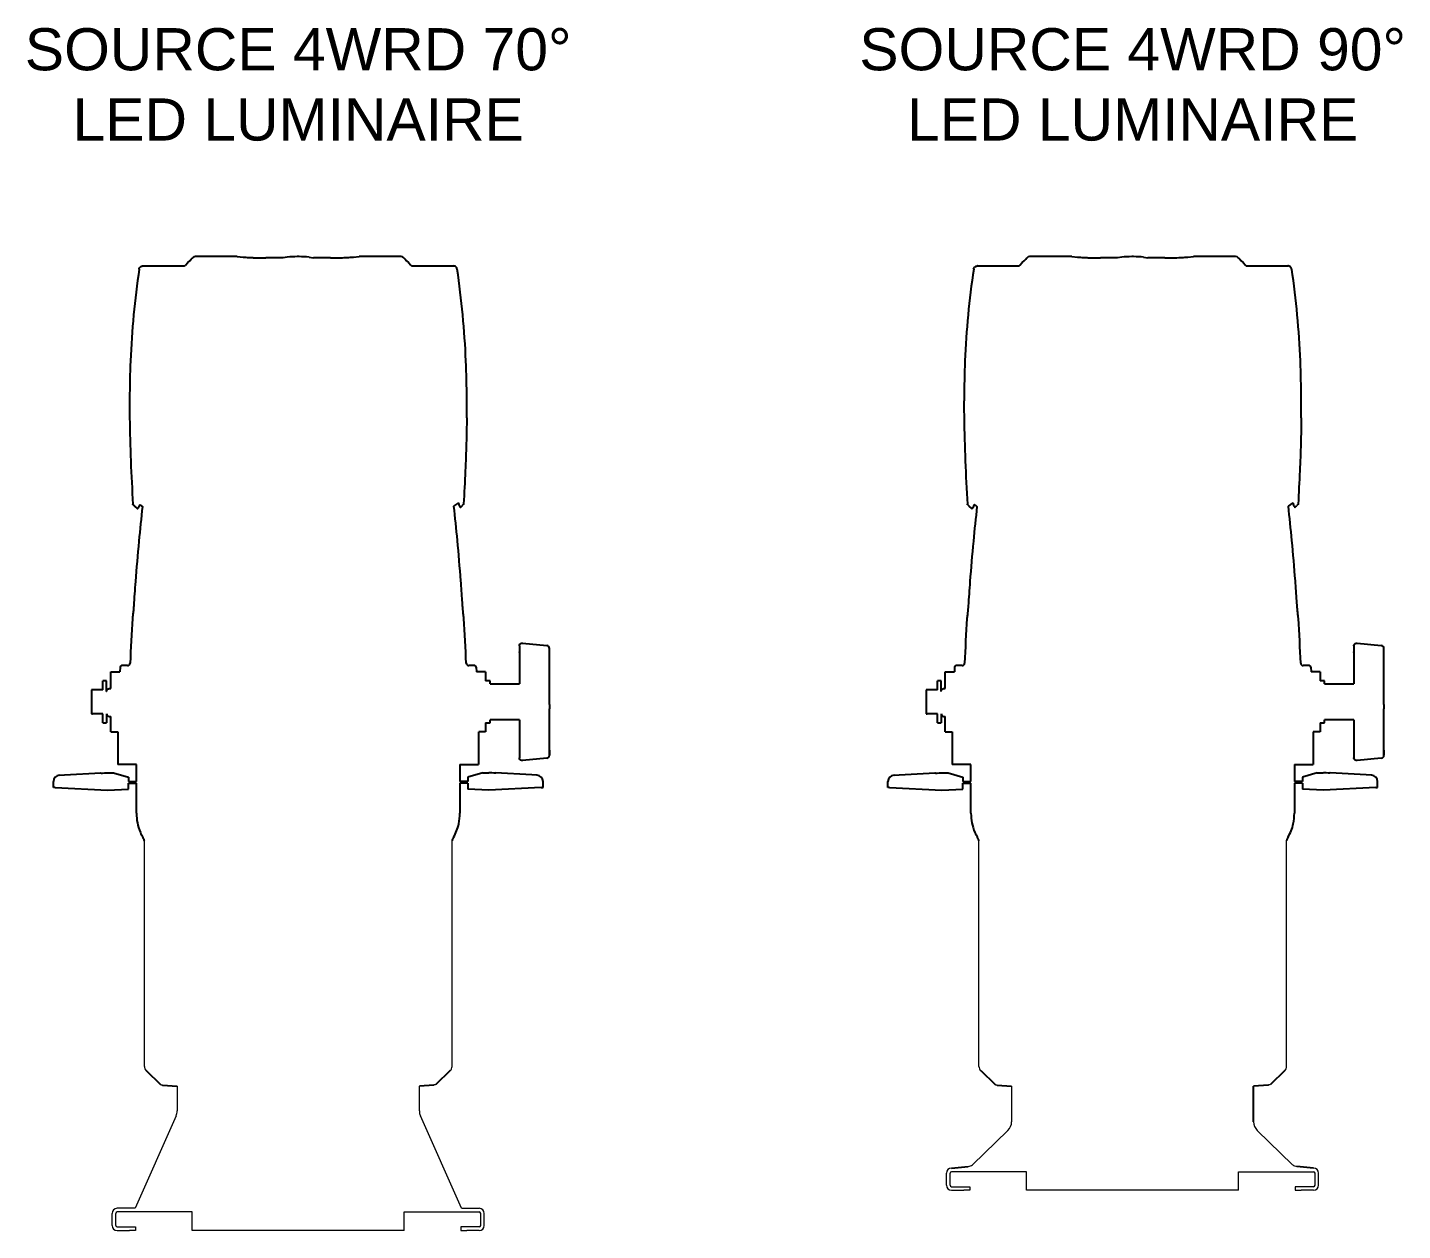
# Model space of a CAD drawing. Header units: inches. Extents: x 0 to 310, y 0 to 246.
# Drawn here: x 133.87 to 162.43, y 15.98 to 40.95 of the extents above; entities that cross this region are included whole.
import ezdxf

# ---------------------------------------------------------------- set-up
doc = ezdxf.new("R2010")
doc.units = ezdxf.units.IN
doc.header["$MEASUREMENT"] = 0
doc.linetypes.add('SLD-Solid', pattern=[0])
doc.layers.add('TEXT', color=1, linetype='Continuous')
doc.styles.add('ARIAL', font='arial.ttf')

msp = doc.modelspace()

# ---------------------------------------------------------------- linework, layer by layer
for p, q in [((136.268, 36.004), (136.27, 36.004)), ((136.274, 36.004), (136.27, 36.004)), ((136.729, 36.004), (137.131, 36.004)), ((138.228, 36.198), (137.353, 36.198)), ((138.228, 36.198), (138.348, 36.19)), ((139.178, 36.172), (138.823, 36.172)), ((139.267, 36.186), (139.178, 36.172)), ((139.475, 36.198), (139.473, 36.198)), ((139.513, 36.198), (139.475, 36.198)), ((139.719, 36.186), (139.808, 36.172)), ((140.163, 36.172), (139.808, 36.172)), ((140.639, 36.19), (140.758, 36.198)), ((141.629, 36.198), (140.758, 36.198)), ((141.855, 36.004), (142.257, 36.004)), ((142.712, 36.004), (142.716, 36.004)), ((153.6, 36.004), (153.603, 36.004)), ((153.606, 36.004), (153.603, 36.004)), ((154.061, 36.004), (154.463, 36.004)), ((155.56, 36.198), (154.686, 36.198)), ((155.56, 36.198), (155.68, 36.19)), ((156.51, 36.172), (156.155, 36.172)), ((156.599, 36.186), (156.51, 36.172)), ((156.807, 36.198), (156.805, 36.198)), ((156.845, 36.198), (156.807, 36.198)), ((157.051, 36.186), (157.14, 36.172)), ((157.496, 36.172), (157.14, 36.172)), ((157.971, 36.19), (158.09, 36.198)), ((158.961, 36.198), (158.09, 36.198)), ((159.187, 36.004), (159.589, 36.004)), ((160.044, 36.004), (160.048, 36.004)), ((142.796, 35.937), (142.793, 35.937)), ((160.128, 35.937), (160.126, 35.937)), ((135.991, 33.245), (135.99, 33.206)), ((153.323, 33.245), (153.322, 33.206)), ((135.989, 33.048), (135.991, 32.852)), ((153.321, 33.048), (153.323, 32.852)), ((136.097, 31.014), (136.141, 30.977)), ((136.203, 31.053), (136.171, 30.981)), ((142.727, 31.02), (142.827, 31.089)), ((142.844, 31.023), (142.85, 31.006)), ((142.876, 31.003), (142.893, 31.017)), ((153.429, 31.014), (153.473, 30.977)), ((153.535, 31.053), (153.503, 30.981)), ((160.059, 31.02), (160.159, 31.089)), ((160.176, 31.023), (160.182, 31.006)), ((160.208, 31.003), (160.225, 31.017)), ((136.077, 28.945), (136.075, 28.926)), ((142.911, 28.926), (142.909, 28.945)), ((153.409, 28.945), (153.407, 28.926)), ((160.243, 28.926), (160.242, 28.945)), ((144.087, 28.12), (144.087, 27.983)), ((144.155, 28.175), (144.655, 28.123)), ((144.712, 27.957), (144.712, 28.066)), ((161.42, 28.12), (161.42, 27.983)), ((161.487, 28.175), (161.987, 28.123)), ((162.045, 27.957), (162.045, 28.066)), ((144.087, 27.983), (144.087, 27.331)), ((144.712, 26.901), (144.712, 27.957)), ((161.42, 27.983), (161.42, 27.331)), ((162.045, 26.901), (162.045, 27.957)), ((135.602, 27.231), (135.602, 27.581)), ((135.602, 27.581), (135.79, 27.581)), ((135.793, 27.677), (135.79, 27.581)), ((143.193, 27.677), (143.196, 27.581)), ((143.384, 27.581), (143.196, 27.581)), ((143.384, 27.581), (143.384, 27.394)), ((152.934, 27.231), (152.934, 27.581)), ((152.934, 27.581), (153.122, 27.581)), ((153.125, 27.677), (153.122, 27.581)), ((160.525, 27.677), (160.529, 27.581)), ((160.717, 27.581), (160.529, 27.581)), ((160.717, 27.581), (160.717, 27.394)), ((135.202, 27.206), (135.202, 27.081)), ((135.437, 27.206), (135.224, 27.206)), ((135.515, 27.394), (135.437, 27.394)), ((135.437, 27.206), (135.437, 27.394)), ((135.515, 27.17), (135.515, 27.394)), ((135.573, 27.23), (135.602, 27.231)), ((143.462, 27.394), (143.384, 27.394)), ((143.479, 27.394), (143.462, 27.394)), ((143.479, 27.331), (143.479, 27.394)), ((143.479, 27.331), (144.087, 27.331)), ((152.534, 27.206), (152.534, 27.081)), ((152.769, 27.206), (152.556, 27.206)), ((152.847, 27.394), (152.769, 27.394)), ((152.769, 27.206), (152.769, 27.394)), ((152.847, 27.17), (152.847, 27.394)), ((152.905, 27.23), (152.934, 27.231)), ((160.795, 27.394), (160.717, 27.394)), ((160.811, 27.394), (160.795, 27.394)), ((160.811, 27.331), (160.811, 27.394)), ((160.811, 27.331), (161.42, 27.331)), ((135.202, 27.081), (135.202, 26.831)), ((144.712, 26.901), (144.712, 26.809)), ((152.534, 27.081), (152.534, 26.831)), ((162.045, 26.901), (162.045, 26.809)), ((135.202, 26.831), (135.202, 26.706)), ((135.437, 26.706), (135.224, 26.706)), ((135.437, 26.519), (135.437, 26.706)), ((135.515, 26.71), (135.515, 26.519)), ((135.573, 26.65), (135.602, 26.649)), ((135.602, 26.331), (135.602, 26.649)), ((143.479, 26.519), (143.479, 26.581)), ((144.087, 26.581), (143.479, 26.581)), ((144.087, 26.581), (144.087, 25.792)), ((144.712, 25.847), (144.712, 26.809)), ((152.534, 26.831), (152.534, 26.706)), ((152.769, 26.706), (152.556, 26.706)), ((152.769, 26.519), (152.769, 26.706)), ((152.847, 26.71), (152.847, 26.519)), ((152.905, 26.65), (152.934, 26.649)), ((152.934, 26.331), (152.934, 26.649)), ((160.811, 26.519), (160.811, 26.581)), ((161.42, 26.581), (160.811, 26.581)), ((161.42, 26.581), (161.42, 25.792)), ((162.045, 25.847), (162.045, 26.809)), ((135.437, 26.519), (135.515, 26.519)), ((135.602, 26.331), (135.745, 26.331)), ((143.384, 26.331), (143.244, 26.331)), ((143.384, 26.519), (143.462, 26.519)), ((143.384, 26.519), (143.384, 26.331)), ((143.462, 26.519), (143.479, 26.519)), ((143.462, 26.519), (143.462, 26.519)), ((152.769, 26.519), (152.847, 26.519)), ((152.934, 26.331), (153.077, 26.331)), ((160.717, 26.331), (160.577, 26.331)), ((160.717, 26.519), (160.795, 26.519)), ((160.717, 26.519), (160.717, 26.331)), ((160.795, 26.519), (160.811, 26.519)), ((160.795, 26.519), (160.795, 26.519)), ((144.656, 25.784), (144.155, 25.737)), ((144.712, 25.955), (144.712, 25.847)), ((161.988, 25.784), (161.487, 25.737)), ((162.045, 25.955), (162.045, 25.847)), ((134.536, 25.434), (134.64, 25.439)), ((134.64, 25.439), (135.392, 25.479)), ((135.658, 25.485), (135.968, 25.392)), ((143.328, 25.485), (143.018, 25.392)), ((144.346, 25.439), (143.594, 25.479)), ((144.45, 25.434), (144.346, 25.439)), ((151.868, 25.434), (151.972, 25.439)), ((151.972, 25.439), (152.724, 25.479)), ((152.99, 25.485), (153.3, 25.392)), ((160.66, 25.485), (160.35, 25.392)), ((161.678, 25.439), (160.927, 25.479)), ((161.782, 25.434), (161.678, 25.439)), ((134.408, 25.18), (134.408, 25.299)), ((134.445, 25.178), (134.408, 25.18)), ((134.445, 25.178), (135.532, 25.121)), ((135.532, 25.121), (135.968, 25.146)), ((135.968, 25.392), (135.968, 25.299)), ((135.968, 25.299), (136.133, 25.299)), ((135.968, 25.269), (136.133, 25.269)), ((135.968, 25.146), (135.968, 25.269)), ((143.018, 25.299), (142.853, 25.299)), ((143.018, 25.269), (142.853, 25.269)), ((143.018, 25.392), (143.018, 25.299)), ((143.018, 25.269), (143.018, 25.146)), ((143.454, 25.121), (143.018, 25.146)), ((144.541, 25.178), (143.454, 25.121)), ((144.541, 25.178), (144.578, 25.18)), ((144.578, 25.18), (144.578, 25.299)), ((151.74, 25.18), (151.74, 25.299)), ((151.777, 25.178), (151.74, 25.18)), ((151.777, 25.178), (152.864, 25.121)), ((152.864, 25.121), (153.3, 25.146)), ((153.3, 25.392), (153.3, 25.299)), ((153.3, 25.299), (153.465, 25.299)), ((153.3, 25.269), (153.465, 25.269)), ((153.3, 25.146), (153.3, 25.269)), ((160.35, 25.299), (160.185, 25.299)), ((160.35, 25.269), (160.185, 25.269)), ((160.35, 25.392), (160.35, 25.299)), ((160.35, 25.269), (160.35, 25.146)), ((160.786, 25.121), (160.35, 25.146)), ((161.873, 25.178), (160.786, 25.121)), ((161.873, 25.178), (161.91, 25.18)), ((161.91, 25.18), (161.91, 25.299)), ((136.336, 19.299), (136.634, 19.011)), ((142.652, 19.299), (142.354, 19.011)), ((153.668, 19.299), (153.966, 19.011)), ((159.984, 19.299), (159.686, 19.011)), ((136.676, 18.999), (136.978, 18.979)), ((142.312, 18.999), (142.01, 18.979)), ((154.008, 18.999), (154.31, 18.979)), ((159.644, 18.999), (159.336, 18.979)), ((159.336, 18.237), (159.336, 18.979)), ((153.063, 17.275), (153.411, 17.311)), ((160.583, 17.275), (160.235, 17.311))]:
    msp.add_line(p, q)
at = {"linetype": 'SLD-Solid'}
for p, q in [((135.951, 27.709), (135.822, 27.707)), ((143.164, 27.707), (143.035, 27.709)), ((153.284, 27.709), (153.155, 27.707)), ((160.496, 27.707), (160.367, 27.709)), ((135.745, 26.331), (135.745, 25.656)), ((143.241, 26.331), (143.241, 25.656)), ((153.077, 26.331), (153.077, 25.656)), ((160.573, 26.331), (160.573, 25.656)), ((136.133, 25.656), (135.745, 25.656)), ((136.133, 25.299), (136.133, 25.656)), ((142.853, 25.656), (143.241, 25.656)), ((142.853, 25.656), (142.853, 25.299)), ((153.465, 25.656), (153.077, 25.656)), ((153.465, 25.299), (153.465, 25.656)), ((160.185, 25.656), (160.573, 25.656)), ((160.185, 25.656), (160.185, 25.299)), ((136.133, 24.641), (136.133, 25.269)), ((142.853, 25.269), (142.853, 24.641)), ((153.465, 24.641), (153.465, 25.269)), ((160.185, 25.269), (160.185, 24.641))]:
    msp.add_line(p, q, dxfattribs=at)
at = {"linetype": 'Continuous', "lineweight": 15}
for p, q in [((136.299, 19.387), (136.299, 24.071)), ((142.689, 19.387), (142.689, 24.071)), ((153.631, 19.387), (153.631, 24.071)), ((160.021, 19.387), (160.021, 24.071)), ((136.978, 18.979), (136.978, 18.463)), ((142.01, 18.463), (142.01, 18.979)), ((154.31, 18.979), (154.31, 18.237)), ((136.957, 18.361), (136.105, 16.441)), ((142.883, 16.441), (142.031, 18.361)), ((154.234, 18.057), (153.498, 17.346)), ((159.412, 18.057), (160.148, 17.346)), ((152.958, 16.92), (152.958, 17.17)), ((153.033, 16.92), (153.033, 17.17)), ((154.623, 17.2), (153.063, 17.2)), ((154.623, 16.815), (154.623, 17.2)), ((159.023, 17.2), (160.583, 17.2)), ((159.023, 16.815), (159.023, 17.2)), ((160.613, 16.92), (160.613, 17.17)), ((160.688, 16.92), (160.688, 17.17)), ((153.063, 16.89), (153.318, 16.89)), ((153.318, 16.89), (153.443, 16.89)), ((153.443, 16.89), (153.443, 16.815)), ((160.203, 16.89), (160.203, 16.815)), ((160.328, 16.89), (160.203, 16.89)), ((160.583, 16.89), (160.328, 16.89)), ((153.063, 16.815), (153.318, 16.815)), ((153.443, 16.815), (153.318, 16.815)), ((159.023, 16.815), (154.623, 16.815)), ((160.203, 16.815), (160.328, 16.815)), ((160.583, 16.815), (160.328, 16.815)), ((135.629, 16.086), (135.629, 16.336)), ((135.704, 16.086), (135.704, 16.336)), ((136.105, 16.441), (135.734, 16.441)), ((137.294, 16.366), (135.734, 16.366)), ((137.294, 15.981), (137.294, 16.366)), ((141.694, 16.366), (143.254, 16.366)), ((141.694, 15.981), (141.694, 16.366)), ((142.883, 16.441), (143.254, 16.441)), ((143.284, 16.086), (143.284, 16.336)), ((143.359, 16.086), (143.359, 16.336)), ((135.734, 16.056), (135.989, 16.056)), ((135.989, 16.056), (136.114, 16.056)), ((136.114, 16.056), (136.114, 15.981)), ((142.874, 16.056), (142.874, 15.981)), ((142.999, 16.056), (142.874, 16.056)), ((143.254, 16.056), (142.999, 16.056)), ((135.734, 15.981), (135.989, 15.981)), ((136.114, 15.981), (135.989, 15.981)), ((141.694, 15.981), (137.294, 15.981)), ((142.874, 15.981), (142.999, 15.981)), ((143.254, 15.981), (142.999, 15.981))]:
    msp.add_line(p, q, dxfattribs=at)
at = {"flags": 128}
for points in [[(137.151, 36.024), (137.201, 36.074), (137.241, 36.114), (137.27, 36.144), (137.29, 36.163), (137.3, 36.173), (137.302, 36.175)], [(141.684, 36.175), (141.686, 36.173), (141.696, 36.163), (141.716, 36.144), (141.745, 36.114), (141.785, 36.074), (141.835, 36.024)], [(154.483, 36.024), (154.533, 36.074), (154.573, 36.114), (154.603, 36.144), (154.622, 36.163), (154.632, 36.173), (154.634, 36.175)], [(159.017, 36.175), (159.018, 36.173), (159.028, 36.163), (159.048, 36.144), (159.078, 36.114), (159.117, 36.074), (159.167, 36.024)], [(136.067, 31.046), (136.078, 31.037), (136.09, 31.027)], [(142.922, 31.049), (142.9, 31.03)], [(153.399, 31.046), (153.41, 31.037), (153.422, 31.027)], [(160.254, 31.049), (160.232, 31.03)], [(135.392, 25.479), (135.391, 25.479), (135.404, 25.478), (135.432, 25.478), (135.471, 25.479), (135.517, 25.481), (135.533, 25.482)], [(143.594, 25.479), (143.595, 25.479), (143.582, 25.478), (143.554, 25.478), (143.515, 25.479), (143.469, 25.481), (143.453, 25.482)], [(152.724, 25.479), (152.723, 25.479), (152.736, 25.478), (152.764, 25.478), (152.803, 25.479), (152.849, 25.481), (152.865, 25.482)], [(160.927, 25.479), (160.927, 25.479), (160.914, 25.478), (160.886, 25.478), (160.847, 25.479), (160.801, 25.481), (160.785, 25.482)]]:
    msp.add_lwpolyline(points, dxfattribs=at)
for centre, radius, start, end in [((137.357, 36.119), 0.0787, 92.7737, 135), ((139.473, 34.437), 1.761, 90, 96.7299), ((139.513, 34.437), 1.761, 83.2713, 90), ((141.629, 36.119), 0.0787, 45, 87.9842), ((154.689, 36.119), 0.0787, 92.7737, 135), ((156.805, 34.437), 1.761, 90, 96.7299), ((156.845, 34.437), 1.761, 83.2713, 90), ((158.961, 36.119), 0.0787, 45, 87.9842), ((153.546, 33.331), 17.55, 171.4598, 177.7109), ((125.44, 33.331), 17.55, 2.2915, 8.5402), ((170.878, 33.331), 17.55, 171.4598, 177.7109), ((142.773, 33.331), 17.55, 2.2915, 8.5402), ((160.605, 33.048), 24.615, 177.7102, 179.5418), ((118.381, 33.048), 24.615, 0.4582, 2.2915), ((177.937, 33.048), 24.615, 177.7102, 179.5418), ((135.713, 33.048), 24.615, 0.4582, 2.2915), ((160.605, 33.048), 24.616, 179.6334, 180), ((-10.577, 33.087), 153.572, 359.91211, 0.05886), ((177.937, 33.048), 24.616, 179.6334, 180), ((6.756, 33.087), 153.572, 359.91211, 0.05886), ((142.88, 31.032), 0.0197, 310, 353.988), ((160.212, 31.032), 0.0197, 310, 353.988), ((144.653, 28.063), 0.0599, 2.0026, 87.328), ((161.985, 28.063), 0.0599, 2.0026, 87.328), ((135.575, 26.71), 0.06, 180, 268.5), ((152.907, 26.71), 0.06, 180, 268.5), ((144.65, 25.847), 0.0625, 275.9235, 360), ((161.982, 25.847), 0.0625, 275.9235, 360), ((134.543, 25.299), 0.135, 93, 180), ((135.533, 27.717), 2.236, 270.003, 273.203), ((143.453, 27.717), 2.236, 266.797, 269.997), ((144.443, 25.299), 0.135, 0, 87), ((151.876, 25.299), 0.135, 93, 180), ((152.865, 27.717), 2.236, 270.003, 273.203), ((160.785, 27.717), 2.236, 266.797, 269.997), ((161.775, 25.299), 0.135, 0, 87)]:
    msp.add_arc(centre, radius, start, end)
at = {"linetype": 'SLD-Solid'}
for centre, radius, start, end in [((186.619, 25.656), 50.66, 176.5706, 177.6226), ((92.367, 25.656), 50.66, 2.3774, 3.4294), ((203.951, 25.656), 50.66, 176.5706, 177.6226), ((109.699, 25.656), 50.66, 2.3774, 3.4294), ((135.823, 27.677), 0.03, 91, 180), ((135.952, 27.759), 0.05, 268.6793, 357.9452), ((143.035, 27.76), 0.0514, 183.0953, 269.469), ((143.163, 27.677), 0.03, 0, 89), ((153.155, 27.677), 0.03, 91, 180), ((153.284, 27.759), 0.05, 268.6793, 357.9452), ((160.367, 27.76), 0.0514, 183.0953, 269.469), ((160.495, 27.677), 0.03, 0, 89)]:
    msp.add_arc(centre, radius, start, end, dxfattribs=at)
at = {"linetype": 'Continuous', "lineweight": 15}
for centre, radius, start, end in [((136.424, 19.387), 0.125, 179.9996, 225.0011), ((136.424, 19.387), 0.125, 179.9996, 225.0012), ((142.564, 19.387), 0.125, 314.9989, 0.0004), ((142.564, 19.387), 0.125, 314.9988, 0.0004), ((153.756, 19.387), 0.125, 179.9996, 225.0011), ((153.756, 19.387), 0.125, 179.9996, 225.0012), ((159.896, 19.387), 0.125, 314.9989, 0.0004), ((159.896, 19.387), 0.125, 314.9988, 0.0004), ((136.728, 18.463), 0.25, 336.0803, 0), ((142.26, 18.463), 0.25, 180, 203.9197), ((154.06, 18.237), 0.25, 314.0077, 0), ((159.586, 18.237), 0.25, 180, 225.9923), ((153.063, 17.17), 0.105, 90, 180), ((153.063, 17.17), 0.03, 90, 180), ((153.411, 17.436), 0.125, 270, 314.0077), ((160.235, 17.436), 0.125, 225.9923, 270), ((160.583, 17.17), 0.105, 0, 90), ((160.583, 17.17), 0.03, 0, 90), ((153.063, 16.92), 0.105, 180, 270), ((153.063, 16.92), 0.03, 180, 270), ((160.583, 16.92), 0.03, 270, 0), ((160.583, 16.92), 0.105, 270, 0), ((135.734, 16.336), 0.105, 90, 180), ((135.734, 16.336), 0.03, 90, 180), ((143.254, 16.336), 0.105, 0, 90), ((143.254, 16.336), 0.03, 0, 90), ((135.734, 16.086), 0.105, 180, 270), ((135.734, 16.086), 0.03, 180, 270), ((143.254, 16.086), 0.105, 270, 360), ((143.254, 16.086), 0.03, 270, 360)]:
    msp.add_arc(centre, radius, start, end, dxfattribs=at)
at = {"extrusion": (0, 0, -1)}
for centre, major_axis, ratio, start_param, end_param in [((144.15, 28.12), (-0.0625, 0.0013), 0.921914, 6.263735, 6.469858), ((144.15, 27.983), (-0.0625, -0.0015), 0.932153, 0.022517, 0.22864), ((144.15, 28.117), (-0.0599, 0.0195), 0.917041, 6.198868, 7.650807), ((161.482, 28.12), (-0.0625, 0.0013), 0.921914, 6.263735, 6.469858), ((161.482, 27.983), (-0.0625, -0.0015), 0.932153, 0.022517, 0.22864), ((161.482, 28.117), (-0.0599, 0.0195), 0.917041, 6.198868, 7.650807), ((144.15, 25.792), (-0.0625, -0.0013), 0.921914, 6.096512, 6.302636), ((144.15, 25.795), (-0.0599, -0.0195), 0.917041, 4.915564, 6.367503), ((161.482, 25.792), (-0.0625, -0.0013), 0.921914, 6.096512, 6.302636), ((161.482, 25.795), (-0.0599, -0.0195), 0.917041, 4.915564, 6.367503)]:
    msp.add_ellipse(centre, major_axis=major_axis, ratio=ratio, start_param=start_param, end_param=end_param, dxfattribs=at)
for points, knots in [([(136.19, 35.937), (136.192, 35.946), (136.197, 35.963), (136.214, 35.984), (136.236, 35.999), (136.256, 36.004), (136.266, 36.004), (136.268, 36.004)], [0, 0, 0, 0, 0.23723, 0.474457, 0.711689, 0.948932, 1, 1, 1, 1]), ([(136.274, 36.004), (136.318, 36.004), (136.409, 36.004), (136.506, 36.004), (136.564, 36.004)], [0, 0, 0, 0, 0.4017315, 1, 1, 1, 1]), ([(136.564, 36.004), (136.569, 36.004), (136.585, 36.004), (136.606, 36.004), (136.62, 36.004)], [0, 0, 0, 0, 0.36253, 1, 1, 1, 1]), ([(136.62, 36.004), (136.625, 36.004), (136.634, 36.004), (136.668, 36.004), (136.703, 36.004), (136.724, 36.004), (136.729, 36.004)], [0, 0, 0, 0, 0.305511, 0.611335, 0.909803, 1, 1, 1, 1]), ([(137.131, 36.004), (137.132, 36.005), (137.137, 36.01), (137.143, 36.016), (137.149, 36.022), (137.15, 36.023), (137.151, 36.024)], [0.0088851, 0.0088851, 0.0088851, 0.0088851, 0.1577764, 0.4918992, 0.7455875, 1, 1, 1, 1]), ([(138.348, 36.19), (138.353, 36.189), (138.368, 36.188), (138.406, 36.185), (138.462, 36.181), (138.529, 36.177), (138.604, 36.175), (138.701, 36.172), (138.776, 36.171), (138.823, 36.171)], [0, 0, 0, 0, 0.068546, 0.210245, 0.351404, 0.49256, 0.63353, 0.774496, 1, 1, 1, 1]), ([(140.163, 36.171), (140.192, 36.171), (140.25, 36.172), (140.334, 36.173), (140.413, 36.176), (140.486, 36.179), (140.548, 36.182), (140.604, 36.186), (140.627, 36.189), (140.639, 36.19)], [0, 0, 0, 0, 0.139302, 0.278606, 0.418259, 0.557918, 0.69795, 0.837989, 1, 1, 1, 1]), ([(141.835, 36.024), (141.836, 36.023), (141.837, 36.022), (141.843, 36.016), (141.849, 36.01), (141.854, 36.005), (141.855, 36.004), (141.855, 36.004)], [0, 0, 0, 0, 0.254413, 0.508101, 0.842224, 0.991115, 1, 1, 1, 1]), ([(142.257, 36.004), (142.262, 36.004), (142.283, 36.004), (142.318, 36.004), (142.352, 36.004), (142.361, 36.004), (142.366, 36.004)], [0, 0, 0, 0, 0.090197, 0.388665, 0.694489, 1, 1, 1, 1]), ([(142.366, 36.004), (142.38, 36.004), (142.401, 36.004), (142.417, 36.004), (142.422, 36.004)], [0, 0, 0, 0, 0.63747, 1, 1, 1, 1]), ([(142.422, 36.004), (142.48, 36.004), (142.577, 36.004), (142.668, 36.004), (142.712, 36.004)], [0, 0, 0, 0, 0.5982685, 1, 1, 1, 1]), ([(142.793, 35.937), (142.791, 35.946), (142.787, 35.963), (142.77, 35.984), (142.748, 35.999), (142.728, 36.004), (142.717, 36.004), (142.716, 36.004)], [0, 0, 0, 0, 0.237205, 0.474417, 0.711643, 0.948894, 1, 1, 1, 1]), ([(153.522, 35.937), (153.525, 35.946), (153.529, 35.963), (153.546, 35.984), (153.568, 35.999), (153.588, 36.004), (153.598, 36.004), (153.6, 36.004)], [0, 0, 0, 0, 0.23723, 0.474457, 0.711689, 0.948932, 1, 1, 1, 1]), ([(153.606, 36.004), (153.65, 36.004), (153.741, 36.004), (153.838, 36.004), (153.896, 36.004)], [0, 0, 0, 0, 0.4017315, 1, 1, 1, 1]), ([(153.896, 36.004), (153.902, 36.004), (153.917, 36.004), (153.939, 36.004), (153.952, 36.004)], [0, 0, 0, 0, 0.36253, 1, 1, 1, 1]), ([(153.952, 36.004), (153.957, 36.004), (153.966, 36.004), (154, 36.004), (154.035, 36.004), (154.056, 36.004), (154.061, 36.004)], [0, 0, 0, 0, 0.305511, 0.611335, 0.909803, 1, 1, 1, 1]), ([(154.463, 36.004), (154.464, 36.005), (154.469, 36.01), (154.475, 36.016), (154.481, 36.022), (154.482, 36.023), (154.483, 36.024)], [0.0088851, 0.0088851, 0.0088851, 0.0088851, 0.1577764, 0.4918992, 0.7455875, 1, 1, 1, 1]), ([(155.68, 36.19), (155.685, 36.189), (155.7, 36.188), (155.739, 36.185), (155.794, 36.181), (155.861, 36.177), (155.936, 36.175), (156.033, 36.172), (156.108, 36.171), (156.155, 36.171)], [0, 0, 0, 0, 0.068546, 0.210245, 0.351404, 0.49256, 0.63353, 0.774496, 1, 1, 1, 1]), ([(157.496, 36.171), (157.524, 36.171), (157.582, 36.172), (157.666, 36.173), (157.745, 36.176), (157.818, 36.179), (157.88, 36.182), (157.937, 36.186), (157.959, 36.189), (157.971, 36.19)], [0, 0, 0, 0, 0.139302, 0.278606, 0.418259, 0.557918, 0.69795, 0.837989, 1, 1, 1, 1]), ([(159.167, 36.024), (159.168, 36.023), (159.169, 36.022), (159.175, 36.016), (159.182, 36.01), (159.186, 36.005), (159.187, 36.004), (159.188, 36.004)], [0, 0, 0, 0, 0.254413, 0.508101, 0.842224, 0.991115, 1, 1, 1, 1]), ([(159.589, 36.004), (159.594, 36.004), (159.615, 36.004), (159.65, 36.004), (159.684, 36.004), (159.694, 36.004), (159.698, 36.004)], [0, 0, 0, 0, 0.090197, 0.388665, 0.694489, 1, 1, 1, 1]), ([(159.698, 36.004), (159.712, 36.004), (159.733, 36.004), (159.749, 36.004), (159.754, 36.004)], [0, 0, 0, 0, 0.63747, 1, 1, 1, 1]), ([(159.754, 36.004), (159.812, 36.004), (159.91, 36.004), (160, 36.004), (160.044, 36.004)], [0, 0, 0, 0, 0.5982685, 1, 1, 1, 1]), ([(160.126, 35.937), (160.123, 35.946), (160.119, 35.963), (160.102, 35.984), (160.08, 35.999), (160.06, 36.004), (160.05, 36.004), (160.048, 36.004)], [0, 0, 0, 0, 0.237205, 0.474417, 0.711643, 0.948894, 1, 1, 1, 1]), ([(135.991, 32.852), (135.997, 32.553), (136.01, 31.955), (136.044, 31.358), (136.06, 31.06)], [0, 0, 0, 0, 0.499829, 1, 1, 1, 1]), ([(142.995, 32.852), (142.992, 32.675), (142.986, 32.308), (142.963, 31.712), (142.941, 31.293), (142.929, 31.063)], [0, 0, 0, 0, 0.296632, 0.615057, 1, 1, 1, 1]), ([(153.323, 32.852), (153.329, 32.553), (153.342, 31.955), (153.376, 31.358), (153.392, 31.06)], [0, 0, 0, 0, 0.499829, 1, 1, 1, 1]), ([(160.327, 32.852), (160.324, 32.675), (160.319, 32.308), (160.295, 31.712), (160.273, 31.293), (160.262, 31.063)], [0, 0, 0, 0, 0.296632, 0.615057, 1, 1, 1, 1]), ([(136.067, 31.046), (136.066, 31.048), (136.063, 31.051), (136.061, 31.056), (136.06, 31.059), (136.06, 31.06)], [0, 0, 0, 0, 0.41195, 0.823898, 1, 1, 1, 1]), ([(136.258, 31.012), (136.233, 30.771), (136.178, 30.251), (136.12, 29.562), (136.088, 29.114), (136.077, 28.945)], [0, 0, 0, 0, 0.350751, 0.755454, 1, 1, 1, 1]), ([(136.09, 31.027), (136.09, 31.027), (136.09, 31.027), (136.09, 31.027), (136.09, 31.026), (136.091, 31.024), (136.092, 31.02), (136.094, 31.016), (136.097, 31.014), (136.097, 31.014)], [-0.007549, -0.007549, -0.007549, -0.007549, 0, 0, 0, 0.181363, 0.478157, 0.830485, 1, 1, 1, 1]), ([(136.142, 30.977), (136.143, 30.976), (136.146, 30.973), (136.153, 30.972), (136.159, 30.972), (136.163, 30.974), (136.167, 30.976), (136.169, 30.978), (136.17, 30.98), (136.171, 30.981), (136.171, 30.981), (136.171, 30.981), (136.171, 30.981)], [0, 0, 0, 0, 0.141351, 0.324464, 0.468055, 0.588237, 0.689788, 0.770202, 0.831627, 0.896372, 0.996467, 1, 1, 1, 1]), ([(136.203, 31.053), (136.206, 31.051), (136.208, 31.049), (136.211, 31.047), (136.221, 31.039), (136.237, 31.028), (136.253, 31.016), (136.258, 31.012)], [-0.0286299, -0.0286299, -0.0286299, -0.0286299, 0, 0, 0, 0.1079512, 0.1639253, 0.1639253, 0.1639253, 0.1639253]), ([(142.909, 28.945), (142.907, 28.98), (142.895, 29.154), (142.862, 29.608), (142.807, 30.265), (142.752, 30.782), (142.727, 31.02)], [0, 0, 0, 0, 0.0503988, 0.251996, 0.6552575, 1, 1, 1, 1]), ([(142.844, 31.023), (142.843, 31.024), (142.842, 31.029), (142.836, 31.051), (142.829, 31.079), (142.827, 31.088), (142.827, 31.088), (142.827, 31.088), (142.827, 31.089)], [0, 0, 0, 0, 0.291772, 0.775951, 1, 1, 1, 1.00608, 1.00608, 1.00608, 1.00608]), ([(142.85, 31.006), (142.851, 31.005), (142.853, 31.002), (142.859, 31), (142.866, 30.999), (142.872, 31), (142.875, 31.003), (142.876, 31.003)], [0, 0, 0, 0, 0.163084, 0.37138, 0.60663, 0.848244, 1, 1, 1, 1]), ([(142.929, 31.063), (142.929, 31.061), (142.928, 31.057), (142.925, 31.052), (142.923, 31.05), (142.922, 31.049)], [0, 0, 0, 0, 0.410759, 0.821526, 1, 1, 1, 1]), ([(153.399, 31.046), (153.398, 31.048), (153.395, 31.051), (153.393, 31.056), (153.393, 31.059), (153.392, 31.06)], [0, 0, 0, 0, 0.41195, 0.823898, 1, 1, 1, 1]), ([(153.59, 31.012), (153.565, 30.771), (153.51, 30.251), (153.452, 29.562), (153.42, 29.114), (153.409, 28.945)], [0, 0, 0, 0, 0.350751, 0.755454, 1, 1, 1, 1]), ([(153.422, 31.027), (153.422, 31.027), (153.422, 31.027), (153.422, 31.027), (153.422, 31.026), (153.423, 31.024), (153.424, 31.02), (153.426, 31.016), (153.429, 31.014), (153.429, 31.014)], [-0.007549, -0.007549, -0.007549, -0.007549, 0, 0, 0, 0.181363, 0.478157, 0.830485, 1, 1, 1, 1]), ([(153.474, 30.977), (153.475, 30.976), (153.479, 30.973), (153.485, 30.972), (153.491, 30.972), (153.496, 30.974), (153.499, 30.976), (153.501, 30.978), (153.502, 30.98), (153.503, 30.981), (153.503, 30.981), (153.503, 30.981), (153.503, 30.981)], [0, 0, 0, 0, 0.141351, 0.324464, 0.468055, 0.588237, 0.689788, 0.770202, 0.831627, 0.896372, 0.996467, 1, 1, 1, 1]), ([(153.535, 31.053), (153.538, 31.051), (153.54, 31.049), (153.543, 31.047), (153.553, 31.039), (153.569, 31.028), (153.585, 31.016), (153.59, 31.012)], [-0.0286299, -0.0286299, -0.0286299, -0.0286299, 0, 0, 0, 0.1079512, 0.1639253, 0.1639253, 0.1639253, 0.1639253]), ([(160.242, 28.945), (160.239, 28.98), (160.227, 29.154), (160.194, 29.608), (160.139, 30.265), (160.084, 30.782), (160.059, 31.02)], [0, 0, 0, 0, 0.0503988, 0.251996, 0.6552575, 1, 1, 1, 1]), ([(160.176, 31.023), (160.175, 31.024), (160.174, 31.029), (160.169, 31.051), (160.161, 31.079), (160.159, 31.088), (160.159, 31.088), (160.159, 31.088), (160.159, 31.089)], [0, 0, 0, 0, 0.291772, 0.775951, 1, 1, 1, 1.00608, 1.00608, 1.00608, 1.00608]), ([(160.182, 31.006), (160.183, 31.005), (160.185, 31.002), (160.191, 31), (160.198, 30.999), (160.204, 31), (160.207, 31.003), (160.208, 31.003)], [0, 0, 0, 0, 0.163084, 0.37138, 0.60663, 0.848244, 1, 1, 1, 1]), ([(160.262, 31.063), (160.261, 31.061), (160.261, 31.057), (160.258, 31.052), (160.255, 31.05), (160.254, 31.049)], [0, 0, 0, 0, 0.410759, 0.821526, 1, 1, 1, 1]), ([(136.075, 28.927), (136.074, 28.911), (136.071, 28.878), (136.067, 28.828), (136.062, 28.781), (136.057, 28.741), (136.053, 28.711), (136.051, 28.693), (136.05, 28.688), (136.05, 28.687), (136.05, 28.687), (136.05, 28.687)], [0, 0, 0, 0, 0.117204, 0.263202, 0.410025, 0.557945, 0.706243, 0.854913, 0.975208, 0.99365, 1, 1, 1, 1]), ([(142.936, 28.686), (142.936, 28.686), (142.936, 28.686), (142.936, 28.687), (142.936, 28.687), (142.936, 28.687), (142.936, 28.688), (142.935, 28.695), (142.932, 28.715), (142.928, 28.747), (142.923, 28.789), (142.918, 28.838), (142.914, 28.885), (142.912, 28.915), (142.911, 28.927)], [0, 0, 0, 0, 0.00009, 0.001087, 0.003002, 0.008415, 0.038839, 0.179186, 0.327168, 0.473731, 0.620224, 0.766252, 0.911941, 1, 1, 1, 1]), ([(153.407, 28.927), (153.406, 28.911), (153.404, 28.878), (153.399, 28.828), (153.394, 28.781), (153.389, 28.741), (153.385, 28.711), (153.383, 28.693), (153.382, 28.688), (153.382, 28.687), (153.382, 28.687), (153.382, 28.687)], [0, 0, 0, 0, 0.117204, 0.263202, 0.410025, 0.557945, 0.706243, 0.854913, 0.975208, 0.99365, 1, 1, 1, 1]), ([(160.268, 28.686), (160.268, 28.686), (160.268, 28.686), (160.268, 28.687), (160.268, 28.687), (160.268, 28.687), (160.268, 28.688), (160.267, 28.695), (160.264, 28.715), (160.26, 28.747), (160.255, 28.789), (160.25, 28.838), (160.246, 28.885), (160.244, 28.915), (160.243, 28.927)], [0, 0, 0, 0, 0.00009, 0.001087, 0.003002, 0.008415, 0.038839, 0.179186, 0.327168, 0.473731, 0.620224, 0.766252, 0.911941, 1, 1, 1, 1]), ([(136.05, 28.689), (136.05, 28.688), (136.05, 28.687), (136.05, 28.687), (136.05, 28.687), (136.05, 28.687), (136.05, 28.687), (136.05, 28.686), (136.05, 28.686)], [0, 0, 0, 0, 0.53965, 0.778612, 0.90551, 0.963079, 0.995423, 1, 1, 1, 1]), ([(153.382, 28.689), (153.382, 28.688), (153.382, 28.687), (153.382, 28.687), (153.382, 28.687), (153.382, 28.687), (153.382, 28.687), (153.382, 28.686), (153.382, 28.686)], [0, 0, 0, 0, 0.53965, 0.778612, 0.90551, 0.963079, 0.995423, 1, 1, 1, 1]), ([(135.224, 27.206), (135.221, 27.206), (135.208, 27.206), (135.205, 27.206), (135.202, 27.206)], [0, 0, 0, 0, 0.211002, 1, 1, 1, 1]), ([(135.515, 27.17), (135.515, 27.171), (135.515, 27.172), (135.515, 27.175), (135.516, 27.181), (135.519, 27.194), (135.525, 27.205), (135.535, 27.216), (135.547, 27.225), (135.562, 27.23), (135.571, 27.23), (135.573, 27.23)], [0, 0, 0, 0, 0.0046982, 0.0398693, 0.0943381, 0.2315795, 0.4579638, 0.5023819, 0.7162911, 0.9308515, 1, 1, 1, 1]), ([(152.556, 27.206), (152.553, 27.206), (152.54, 27.206), (152.537, 27.206), (152.534, 27.206)], [0, 0, 0, 0, 0.211002, 1, 1, 1, 1]), ([(152.847, 27.17), (152.847, 27.171), (152.847, 27.172), (152.847, 27.175), (152.848, 27.181), (152.851, 27.194), (152.857, 27.205), (152.867, 27.216), (152.879, 27.225), (152.894, 27.23), (152.903, 27.23), (152.905, 27.23)], [0, 0, 0, 0, 0.0046982, 0.0398693, 0.0943381, 0.2315795, 0.4579638, 0.5023819, 0.7162911, 0.9308515, 1, 1, 1, 1]), ([(135.202, 26.706), (135.205, 26.706), (135.208, 26.706), (135.221, 26.706), (135.224, 26.706)], [0, 0, 0, 0, 0.788998, 1, 1, 1, 1]), ([(152.534, 26.706), (152.537, 26.706), (152.54, 26.706), (152.553, 26.706), (152.556, 26.706)], [0, 0, 0, 0, 0.788998, 1, 1, 1, 1])]:
    msp.add_open_spline(points, degree=3, knots=knots)
at = {"linetype": 'SLD-Solid'}
for points, knots in [([(136.133, 24.641), (136.137, 24.576), (136.145, 24.44), (136.198, 24.272), (136.249, 24.175), (136.267, 24.141)], [0, 0, 0, 0, 0.375049, 0.776984, 1, 1, 1, 1]), ([(142.719, 24.141), (142.742, 24.186), (142.789, 24.276), (142.84, 24.444), (142.848, 24.568), (142.853, 24.641)], [0, 0, 0, 0, 0.287513, 0.581795, 1, 1, 1, 1]), ([(153.465, 24.641), (153.469, 24.576), (153.477, 24.44), (153.53, 24.272), (153.581, 24.175), (153.599, 24.141)], [0, 0, 0, 0, 0.375049, 0.776984, 1, 1, 1, 1]), ([(160.051, 24.141), (160.074, 24.186), (160.121, 24.276), (160.172, 24.444), (160.18, 24.568), (160.185, 24.641)], [0, 0, 0, 0, 0.287513, 0.581795, 1, 1, 1, 1]), ([(136.298, 24.071), (136.297, 24.078), (136.297, 24.089), (136.292, 24.098), (136.29, 24.102)], [0, 0, 0, 0, 0.64356, 1, 1, 1, 1]), ([(142.696, 24.102), (142.693, 24.095), (142.689, 24.085), (142.688, 24.075), (142.688, 24.071)], [0, 0, 0, 0, 0.64356, 1, 1, 1, 1]), ([(153.63, 24.071), (153.63, 24.078), (153.629, 24.089), (153.624, 24.098), (153.622, 24.102)], [0, 0, 0, 0, 0.64356, 1, 1, 1, 1]), ([(160.028, 24.102), (160.025, 24.095), (160.021, 24.085), (160.02, 24.075), (160.02, 24.071)], [0, 0, 0, 0, 0.64356, 1, 1, 1, 1])]:
    msp.add_open_spline(points, degree=3, knots=knots, dxfattribs=at)
for points in [[(136.29, 24.102), (136.267, 24.141)], [(142.719, 24.141), (142.696, 24.102)], [(153.622, 24.102), (153.599, 24.141)], [(160.051, 24.141), (160.028, 24.102)]]:
    msp.add_open_spline(points, degree=1, dxfattribs=at)
at = {"linetype": 'Continuous', "lineweight": 15}
for points in [[(136.634, 19.011), (136.676, 18.999)], [(142.354, 19.011), (142.312, 18.999)], [(153.966, 19.011), (154.008, 18.999)], [(159.686, 19.011), (159.644, 18.999)]]:
    msp.add_open_spline(points, degree=1, dxfattribs=at)

# ---------------------------------------------------------------- texts
at = {"layer": 'TEXT', "char_height": 0.875, "width": 20.15864, "attachment_point": 2, "style": 'ARIAL'}
for s, insert in [('SOURCE 4WRD 70°\\PLED LUMINAIRE', (139.493, 40.941)), ('SOURCE 4WRD 90°\\PLED LUMINAIRE', (156.825, 40.941))]:
    msp.add_mtext(s, dxfattribs=dict(at, insert=insert))

doc.saveas('drawing.dxf')
